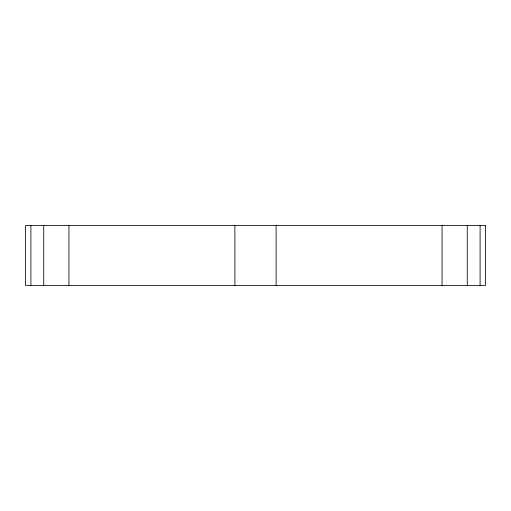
<?xml version="1.0" encoding="UTF-8"?>
<svg xmlns="http://www.w3.org/2000/svg" width="511" height="511" viewBox="0 0 511 511"><rect width="100%" height="100%" fill="white"/><g stroke="black" fill="none" stroke-linecap="round" stroke-linejoin="round"><path stroke-width="0.77" d="M480.097 225.562L480.097 285.438M467.265 225.562L467.265 285.438M442.06 225.562L442.06 285.438M276.106 225.562L276.106 285.438M234.894 225.562L234.894 285.438M68.94 225.562L68.94 285.438M43.735 225.562L43.735 285.438M30.903 225.562L30.903 285.438M485.45 225.562L25.55 225.562L25.55 285.438L485.45 285.438L485.45 225.562"/></g></svg>
